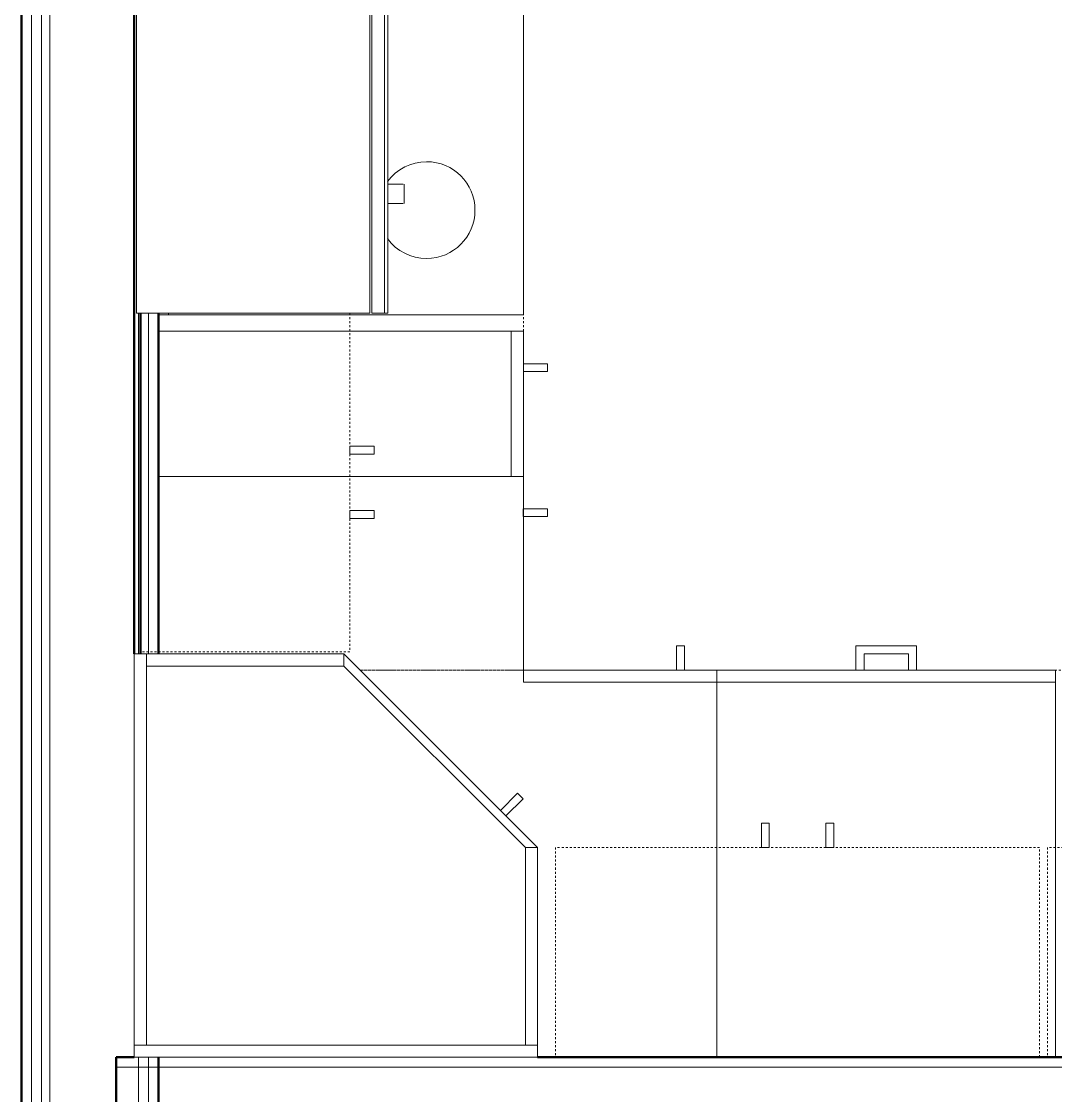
# Model space of a CAD drawing. Header units: inches. Extents: x -4266 to -1814, y 9706 to 12441.
# Drawn here: x -2920.6 to -2856.5, y 10648 to 10714.6 of the extents above; entities that cross this region are included whole.
import ezdxf

# ---------------------------------------------------------------- set-up
doc = ezdxf.new("R2010")
doc.units = ezdxf.units.IN
doc.header["$MEASUREMENT"] = 0
doc.linetypes.add('Dash', pattern=[0.25, 0.125, -0.125])
for name, color, linetype, lineweight in [('A-WALL', 113, 'Continuous', 13), ('A-WALL-3', 250, 'Continuous', 50), ('A-WALL-4', 10, 'Continuous', 13), ('I-WALL-3', 2, 'Continuous', 50), ('Q-CASE', 31, 'Continuous', 9), ('Q-CASE-2', 7, 'Continuous', 9), ('Q-CASE-4', 7, 'Dash', 9), ('Q-CASE-HDLN-1', 7, 'Dash', 9), ('Q-SPCQ-2', 7, 'Continuous', 9)]:
    doc.layers.add(name, color=color, linetype=linetype, lineweight=lineweight)

msp = doc.modelspace()

# ---------------------------------------------------------------- linework, layer by layer
at = {"layer": 'A-WALL'}
for p, q in [((-2919.94874, 10813.4894), (-2919.94874, 10497.98679)), ((-2919.32374, 10813.4894), (-2919.32374, 10497.98709)), ((-2918.82374, 10813.4894), (-2918.82374, 10457.5394)), ((-2913.32374, 10696.54501), (-2913.32374, 10675.4144)), ((-2912.69874, 10696.54501), (-2912.69874, 10675.4144)), ((-2913.32374, 10650.4144), (-2913.32374, 10457.5394)), ((-2912.69874, 10650.4144), (-2912.69874, 10457.5394))]:
    msp.add_line(p, q, dxfattribs=at)
at = {"layer": 'A-WALL-3'}
for p, q in [((-2913.57654, 10739.4269), (-2913.57654, 10675.4144)), ((-2913.20154, 10675.4144), (-2913.20154, 10696.54501)), ((-2913.57654, 10650.4144), (-2914.70014, 10650.4144)), ((-2914.70014, 10650.4144), (-2914.70014, 10645.6644)), ((-2763.36124, 10650.4144), (-2888.57654, 10650.4144))]:
    msp.add_line(p, q, dxfattribs=at)
at = {"layer": 'A-WALL-4'}
msp.add_line((-2763.36124, 10649.7894), (-2914.70014, 10649.7894), dxfattribs=at)
at = {"layer": 'I-WALL-3'}
for p, q in [((-2920.57374, 10813.4894), (-2920.57374, 10497.9865)), ((-2912.07374, 10675.4144), (-2912.07374, 10696.54501)), ((-2912.07374, 10458.1644), (-2912.07374, 10650.4144))]:
    msp.add_line(p, q, dxfattribs=at)
at = {"layer": 'Q-CASE'}
for p, q in [((-2900.57654, 10675.4144), (-2900.57654, 10674.6644)), ((-2888.57654, 10663.4144), (-2900.57654, 10675.4144)), ((-2900.57654, 10674.6644), (-2889.32654, 10663.4144)), ((-2889.32654, 10663.4144), (-2888.57654, 10663.4144))]:
    msp.add_line(p, q, dxfattribs=at)
at = {"layer": 'Q-CASE-2'}
for p, q in [((-2913.45014, 10726.4269), (-2913.45014, 10696.54501)), ((-2898.96195, 10726.4269), (-2898.96195, 10696.54501)), ((-2898.84384, 10696.54501), (-2898.84384, 10726.4269)), ((-2898.05644, 10696.54501), (-2898.05644, 10726.4269)), ((-2897.8508, 10696.54501), (-2897.8508, 10726.4269)), ((-2897.81536, 10704.53713), (-2896.90016, 10704.53713)), ((-2896.851, 10703.34502), (-2896.851, 10704.53713)), ((-2896.90016, 10703.34502), (-2897.81536, 10703.34502)), ((-2898.96195, 10696.54501), (-2913.45014, 10696.54501)), ((-2898.05644, 10696.54501), (-2898.84384, 10696.54501)), ((-2897.8508, 10696.54501), (-2898.05644, 10696.54501)), ((-2912.07374, 10695.4144), (-2890.20014, 10695.4144)), ((-2889.45014, 10695.4144), (-2890.20014, 10695.4144)), ((-2890.20014, 10695.4144), (-2890.20014, 10686.4144)), ((-2889.45014, 10686.4144), (-2889.45014, 10695.4144)), ((-2889.45014, 10692.9144), (-2889.45014, 10693.40284)), ((-2887.95088, 10693.40284), (-2889.45014, 10693.40284)), ((-2889.45014, 10692.9144), (-2887.95088, 10692.9144)), ((-2887.95088, 10692.9144), (-2887.95088, 10693.40284)), ((-2900.20154, 10687.80656), (-2900.20154, 10688.29501)), ((-2898.70229, 10688.29501), (-2900.20154, 10688.29501)), ((-2898.70229, 10687.80656), (-2898.70229, 10688.29501)), ((-2900.20154, 10687.80656), (-2898.70229, 10687.80656)), ((-2889.45014, 10686.4144), (-2912.07374, 10686.4144)), ((-2890.20014, 10686.4144), (-2912.07374, 10686.4144)), ((-2890.20014, 10686.4144), (-2889.45014, 10686.4144)), ((-2889.45014, 10673.6644), (-2889.45014, 10686.4144)), ((-2889.45014, 10674.4144), (-2889.45014, 10686.4144)), ((-2900.20154, 10683.80656), (-2900.20154, 10684.29501)), ((-2898.70229, 10684.29501), (-2900.20154, 10684.29501)), ((-2898.70229, 10683.80656), (-2898.70229, 10684.29501)), ((-2889.4542, 10683.92595), (-2889.4542, 10684.4144)), ((-2887.95494, 10684.4144), (-2889.4542, 10684.4144)), ((-2887.95494, 10683.92595), (-2887.95494, 10684.4144)), ((-2900.20154, 10683.80656), (-2898.70229, 10683.80656)), ((-2889.4542, 10683.92595), (-2887.95494, 10683.92595)), ((-2879.46169, 10675.91365), (-2879.95014, 10675.91365)), ((-2879.95014, 10675.91365), (-2879.95014, 10674.4144)), ((-2879.46169, 10674.4144), (-2879.46169, 10675.91365)), ((-2865.07514, 10675.9144), (-2868.82514, 10675.9144)), ((-2868.82514, 10675.9144), (-2868.82514, 10674.4144)), ((-2865.07514, 10674.4144), (-2865.07514, 10675.9144)), ((-2913.57654, 10675.4144), (-2913.57654, 10651.1644)), ((-2912.82654, 10675.4144), (-2913.57654, 10675.4144)), ((-2900.57654, 10675.4144), (-2912.82654, 10675.4144)), ((-2912.82654, 10675.4144), (-2912.82654, 10674.6644)), ((-2912.82654, 10651.1644), (-2912.82654, 10675.4144)), ((-2900.57654, 10674.6644), (-2900.57654, 10675.4144)), ((-2868.32577, 10674.4144), (-2868.32577, 10675.41502)), ((-2868.32577, 10675.41502), (-2865.57451, 10675.41502)), ((-2865.57451, 10675.41502), (-2865.57451, 10674.4144)), ((-2900.57654, 10674.6644), (-2912.82654, 10674.6644)), ((-2912.82654, 10674.6644), (-2912.82654, 10651.1644)), ((-2912.82654, 10674.6644), (-2900.57654, 10674.6644)), ((-2889.32654, 10663.4144), (-2900.57654, 10674.6644)), ((-2877.45014, 10674.4144), (-2889.45014, 10674.4144)), ((-2889.45014, 10673.6644), (-2889.45014, 10674.4144)), ((-2879.46169, 10674.4144), (-2879.95014, 10674.4144)), ((-2877.45014, 10674.4144), (-2856.45014, 10674.4144)), ((-2877.45014, 10673.6644), (-2877.45014, 10674.4144)), ((-2877.45014, 10650.4144), (-2877.45014, 10674.4144)), ((-2868.32577, 10674.4144), (-2868.82514, 10674.4144)), ((-2865.57451, 10674.4144), (-2865.07514, 10674.4144)), ((-2856.45014, 10674.4144), (-2856.45014, 10673.6644)), ((-2877.45014, 10673.6644), (-2889.45014, 10673.6644)), ((-2856.45014, 10673.6644), (-2877.45014, 10673.6644)), ((-2877.45014, 10673.6644), (-2877.45014, 10650.4144)), ((-2856.45014, 10650.4144), (-2856.45014, 10673.6644)), ((-2889.81451, 10666.77263), (-2890.87464, 10665.71249)), ((-2890.52926, 10665.36711), (-2889.46912, 10666.42724)), ((-2889.46912, 10666.42724), (-2889.81451, 10666.77263)), ((-2874.20014, 10664.91365), (-2874.68859, 10664.91365)), ((-2874.68859, 10664.91365), (-2874.68859, 10663.4144)), ((-2874.20014, 10663.4144), (-2874.20014, 10664.91365)), ((-2870.20014, 10664.91365), (-2870.68859, 10664.91365)), ((-2870.68859, 10664.91365), (-2870.68859, 10663.4144)), ((-2870.20014, 10663.4144), (-2870.20014, 10664.91365)), ((-2889.32654, 10651.1644), (-2889.32654, 10663.4144)), ((-2888.57654, 10663.4144), (-2889.32654, 10663.4144)), ((-2889.32654, 10663.4144), (-2889.32654, 10651.1644)), ((-2888.57654, 10651.1644), (-2888.57654, 10663.4144)), ((-2874.20014, 10663.4144), (-2874.68859, 10663.4144)), ((-2870.20014, 10663.4144), (-2870.68859, 10663.4144)), ((-2856.45014, 10655.51176), (-2856.45014, 10650.4144)), ((-2856.45014, 10655.51176), (-2856.45014, 10650.4144)), ((-2913.57654, 10651.1644), (-2912.82654, 10651.1644)), ((-2888.57654, 10651.1644), (-2913.57654, 10651.1644)), ((-2913.57654, 10651.1644), (-2913.57654, 10650.4144)), ((-2912.82654, 10651.1644), (-2889.32654, 10651.1644)), ((-2889.32654, 10651.1644), (-2888.57654, 10651.1644)), ((-2888.57654, 10650.4144), (-2888.57654, 10651.1644)), ((-2913.57654, 10650.4144), (-2888.57654, 10650.4144))]:
    msp.add_line(p, q, dxfattribs=at)
at = {"layer": 'Q-CASE-4'}
for p, q in [((-2913.20154, 10675.54501), (-2913.20154, 10696.54501)), ((-2913.20154, 10696.54501), (-2900.20154, 10696.54501)), ((-2900.20154, 10696.54501), (-2900.20154, 10675.54501)), ((-2900.20154, 10675.54501), (-2913.20154, 10675.54501)), ((-2887.45014, 10663.4144), (-2887.45014, 10650.4144)), ((-2857.45014, 10663.4144), (-2887.45014, 10663.4144)), ((-2857.45014, 10650.4144), (-2857.45014, 10663.4144)), ((-2856.95014, 10663.4144), (-2856.95014, 10650.4144)), ((-2823.95014, 10663.4144), (-2856.95014, 10663.4144)), ((-2887.45014, 10650.4144), (-2857.45014, 10650.4144)), ((-2856.95014, 10650.4144), (-2823.95014, 10650.4144))]:
    msp.add_line(p, q, dxfattribs=at)
at = {"layer": 'Q-CASE-HDLN-1'}
for p, q in [((-2889.45014, 10674.4144), (-2889.45014, 10696.4269)), ((-2763.36124, 10674.4144), (-2899.57654, 10674.4144)), ((-2899.57654, 10674.4144), (-2889.45014, 10674.4144))]:
    msp.add_line(p, q, dxfattribs=at)
at = {"layer": 'Q-SPCQ-2'}
for p, q in [((-2889.45014, 10726.4269), (-2889.45014, 10696.4269)), ((-2889.45014, 10696.4269), (-2912.07374, 10696.4269)), ((-2911.45014, 10696.54501), (-2911.45014, 10696.4269))]:
    msp.add_line(p, q, dxfattribs=at)
for start, end in [(90, 143.8773135), (270, 90), (216.1226865, 270)]:
    msp.add_arc((-2895.45014, 10702.9269), 3, start, end, dxfattribs=at)

doc.saveas('drawing.dxf')
